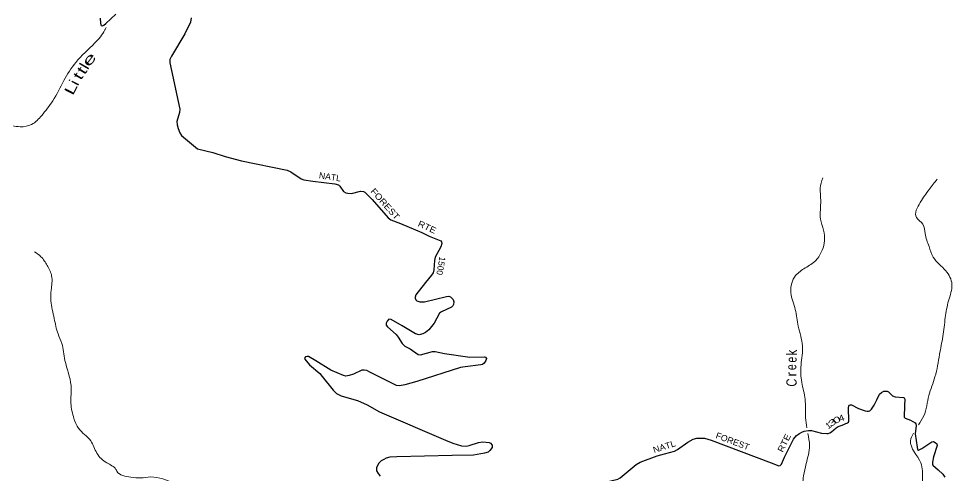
# Model space of a CAD drawing. Header units: feet. Extents: x -252658 to 9, y -366365 to -181930.
# Drawn here: x -34942 to -16832, y -294713 to -285860 of the extents above; entities that cross this region are included whole.
import ezdxf
from ezdxf.enums import TextEntityAlignment as Align

# ---------------------------------------------------------------- set-up
doc = ezdxf.new("R2010")
doc.units = ezdxf.units.FT
doc.header["$LTSCALE"] = 80
doc.layers.add('29', color=7, linetype='Continuous', lineweight=25)
doc.layers.add('39', color=7, linetype='Continuous', lineweight=13)
doc.layers.add('30', color=7, linetype='Continuous')
doc.layers.add('41', color=7, linetype='Continuous')

msp = doc.modelspace()

# ---------------------------------------------------------------- linework, layer by layer
at = {"layer": '29'}
for points in [[(-33358.73, -285851.09), (-33357.35, -285945.45), (-33345.93, -285979.74), (-33340.15, -285989.82), (-33315.47, -285998.78), (-33288.82, -285983.55), (-33253.88, -285951.28), (-33059.61, -285771.54)], [(-31594.79, -285846.41), (-31610.28, -285929.13), (-31722.02, -286150.81), (-31979.7, -286584.24), (-32009.73, -286652.09), (-32011.38, -286717.11), (-31976.71, -286861.81), (-31845.97, -287466.8), (-31815.58, -287613.97), (-31821.1, -287679.93), (-31872.73, -287855.12), (-31868.88, -287918.72), (-31850.14, -287991.82), (-31815.58, -288074.91), (-31781.35, -288124.33), (-31475.65, -288382.01)], [(-31475.65, -288382.01), (-31176.82, -288457.6), (-30933.36, -288532.26), (-30618.23, -288613.43), (-29731.76, -288797.5), (-29660.39, -288828.87), (-29463.38, -288961.84), (-29413.7, -288982.18), (-29233.87, -289009.15), (-28808.97, -289060.77), (-28738.77, -289084.02), (-28714.73, -289103.99), (-28641.62, -289210.4), (-28593, -289233.67), (-28557.66, -289245.45), (-28487.98, -289247.27), (-28310.27, -289206.16), (-28253.97, -289210.75), (-28227.81, -289225.81), (-28085.06, -289365.51), (-27776.23, -289722.88), (-27721.77, -289761.05), (-27538.34, -289828.05), (-27121.77, -290002.28), (-26982.36, -290079), (-26755.11, -290168.22), (-26739.56, -290186.55), (-26735.63, -290217.99), (-26753.79, -290282.04), (-26861.29, -290483.22), (-26879.29, -290548.84), (-26888.77, -290726.85), (-26904.73, -290790.28), (-26931.97, -290832.94), (-27051.73, -290977.08)], [(-27046.08, -290970.27), (-27051.73, -290977.08), (-27234.99, -291213.57), (-27253.96, -291261.25), (-27250.04, -291280.9), (-27238.26, -291308.4), (-27217.69, -291327.49), (-27159.72, -291351.63), (-27067.98, -291352.35), (-26641.7, -291243.11), (-26598.19, -291237.67), (-26562.85, -291253.39), (-26516.17, -291301.78), (-26503.95, -291351.63), (-26507.88, -291398.78), (-26519.66, -291426.29), (-26549.07, -291455.32), (-26743.48, -291540.24), (-26777.55, -291569.75), (-26884.64, -291764.77), (-26983.01, -291891.93), (-27049.77, -291946.94), (-27101.69, -291971.11), (-27171.5, -291986.23), (-27241.57, -291972.26), (-27504.39, -291816.93), (-27717.32, -291691.52), (-27761.38, -291687.59), (-27795.85, -291722.96), (-27811.56, -291766.18), (-27811.56, -291801.55), (-27788.22, -291831.19), (-27621.31, -291985.94), (-27583.81, -292037.31), (-27506.43, -292154.36), (-27454.23, -292206.28), (-27349.22, -292261.13), (-27195.06, -292367.39), (-27148.09, -292376.16), (-26912.33, -292312.37), (-26859.98, -292314), (-26684.37, -292353), (-26193.22, -292419.86), (-25907.08, -292418.47), (-25889.52, -292423.7), (-25867.81, -292449.9), (-25877.92, -292489.66), (-25914.93, -292540.28), (-25946.34, -292563.86), (-25974.33, -292570.94), (-26284.05, -292607.08), (-26372.29, -292624.44), (-27219.18, -292896.86), (-27450.3, -292960.73), (-27556.32, -292980.38), (-27611.28, -292972.36), (-28117.3, -292719.71), (-28188.54, -292679.78), (-28239.58, -292671.92), (-28282.89, -292676.78), (-28449.19, -292751.65), (-28530.16, -292778.01), (-28592.99, -292789.8), (-28643.19, -292780.43), (-28884.34, -292675.14), (-29176.28, -292496.09)], [(-29176.28, -292496.09), (-29318.34, -292408.96), (-29346.93, -292408.65), (-29378.35, -292416.51), (-29397.98, -292444.01), (-29392.59, -292462.42), (-29301.34, -292572.79), (-29098.53, -292739.74), (-29052.43, -292793.73), (-28840.73, -293064.76), (-28777.55, -293123.8), (-28683.53, -293173.53), (-28486.04, -293228.63), (-28369.17, -293265.26), (-28183.02, -293346.27), (-27946.04, -293479.48), (-26660.55, -294034.34), (-26523.58, -294088.48), (-26350.81, -294139.56), (-26263.58, -294144.56), (-26205.51, -294135.63), (-26021.37, -294074.14), (-25938.49, -294064.9), (-25816.76, -294076.69), (-25789.67, -294089.52), (-25757.86, -294127.77), (-25757.86, -294171), (-25800.52, -294231.22), (-25836.4, -294261.37), (-25903.15, -294284.95), (-26118.77, -294321.14), (-26532.45, -294328.62), (-27607.62, -294352.07), (-27744.81, -294363.54), (-27815.49, -294379.26), (-27857.71, -294404.47), (-27909.73, -294434.27), (-27952.93, -294477.49), (-28000.53, -294561.34), (-28000.05, -294626.81), (-27968.64, -294677.89), (-27929.37, -294728.97)], [(-18295.88, -293250.51), (-18242.74, -293140.81), (-18205.63, -293104.63), (-18163.53, -293083.57), (-18094.52, -293081.8), (-18067.31, -293092.6), (-17993.15, -293172.26), (-17941.01, -293191.9), (-17779.53, -293203.51), (-17766.6, -293212.96), (-17754.57, -293237.03), (-17758.48, -293357.38), (-17766.61, -293584.59), (-17747.98, -293603.03), (-17640.33, -293645.61), (-17552.73, -293698.05), (-17538.07, -293716.99), (-17532.06, -293747.08), (-17550, -293907.72), (-17517.02, -294165.35), (-17504.99, -294210.48), (-17489.96, -294225.53), (-17423.84, -294194.01), (-17227.23, -294063.41), (-17195.27, -294057.02), (-17162.19, -294075.07), (-17132.12, -294102.16), (-17125.73, -294131.91), (-17197.02, -294355.11), (-17219.32, -294458.74), (-17219.32, -294497.86), (-17208, -294518.77), (-17108.62, -294607.22), (-17017.85, -294690.44), (-16975.75, -294747.61)], [(-22417.48, -294297.08), (-22223.05, -294245.07), (-22159.68, -294211.3), (-21965, -294070.71), (-21859.2, -294010.36), (-21790.04, -293989.3), (-21714.74, -293990.36), (-21636.68, -293995.31), (-21509.18, -294031.54), (-20346.9, -294473.84), (-20195.38, -294530.66), (-20169.24, -294523.42), (-20145.18, -294494.82), (-20084.44, -294359.62), (-19910.48, -294009.26), (-19853.5, -293942.66), (-19799.37, -293903.54), (-19751.32, -293875.18), (-19706.15, -293855.4), (-19621.73, -293841.28), (-19561.81, -293843.36), (-19368.28, -293894.73), (-19264.12, -293903.54), (-19239.42, -293902.14), (-19208.41, -293891.7), (-19173.9, -293870.44), (-19085.92, -293792.61), (-19044.6, -293768.13), (-18969.69, -293737.41), (-18867.18, -293695.92), (-18846.14, -293680.87), (-18839.35, -293662.32), (-18847.73, -293394.72), (-18841.5, -293369.15), (-18825.08, -293354.39), (-18808.34, -293346.33), (-18787.49, -293347.16), (-18654.05, -293419.85), (-18521.37, -293465.73), (-18482.28, -293468.73), (-18456.53, -293468.96), (-18431.16, -293459.71), (-18401.09, -293429.62), (-18345.93, -293353.82), (-18295.88, -293250.51)], [(-24625.32, -296404.48), (-24474.03, -296269.85), (-24430.22, -296206.99), (-24326.66, -296021.15), (-24216.72, -295737.57), (-24186.84, -295698.54), (-24015.24, -295554.01), (-23979.9, -295512.1), (-23955.1, -295469.76), (-23910.71, -295304.87), (-23853.16, -295039.66), (-23819.79, -294983.79), (-23771.68, -294935.65), (-23696.5, -294884.49), (-23590.25, -294849.57), (-23320.62, -294785.19), (-23272.01, -294763.64), (-22964.72, -294503.93), (-22884.6, -294460.21), (-22558.06, -294334.68), (-22417.48, -294297.08)]]:
    msp.add_lwpolyline(points, dxfattribs=at)
at = {"layer": '39'}
for points in [[(-33243.57, -286030.99), (-33267.8, -286078.78), (-33463.83, -286330.95), (-33836.24, -286708.47), (-34064.07, -287059.32), (-34279.7, -287452.36), (-34495.7, -287736.78), (-34690, -287910.48), (-34912.88, -287955.56), (-35222.45, -287922.5), (-35373.06, -287949.21), (-35475.27, -288024.01), (-35575.36, -288133)], [(-19346, -288947.05), (-19393, -289148.05), (-19384, -289384.05), (-19388, -289746.05), (-19332, -289959.05), (-19311, -290166.05), (-19356, -290349.05), (-19476, -290543.05), (-19685, -290693.05), (-19871, -290841.05), (-19947, -290985.05), (-19964, -291174.05), (-19878, -291498.05), (-19822, -291823.05), (-19737, -292203.05), (-19767, -292571.05), (-19752, -292912.05), (-19688, -293239.05), (-19677, -293595.05), (-19656.47, -293788.95)], [(-17128, -288969.05), (-17280, -289170.05), (-17455, -289423.05), (-17530, -289712.05), (-17403, -289845.05), (-17361, -290027.05), (-17284, -290276.05), (-17205, -290482.05), (-16959, -290748.05), (-16840, -291011.05), (-16905, -291329.05), (-16968, -291654.05), (-17017, -292024.05), (-17079, -292368.05), (-17168, -292803.05), (-17286, -293164.05), (-17386, -293562.05), (-17488.81, -293734.92)], [(-34636, -290379.05), (-34510, -290474.05), (-34390, -290643.05), (-34302, -290846.05), (-34311, -291122.05), (-34318, -291331.05), (-34253, -291671.05), (-34179, -291971.05), (-34106, -292154.05), (-34044, -292485.05), (-33926, -292974.05), (-33929, -293318.05), (-33869, -293611.05), (-33782, -293801.05), (-33545, -294043.05), (-33426, -294283.05), (-33233, -294472.05), (-33057, -294597.05), (-33037, -294634.05), (-32768, -294749.05), (-32579, -294764.05), (-32376, -294744.05), (-32145, -294783.05), (-31937, -294858.05), (-31756, -294891.05), (-31567, -294930.05), (-31485.58, -294961.42)], [(-19637.77, -293903.79), (-19602, -294138.05), (-19668, -294486.05), (-19717, -294723.05), (-19746, -295021.05), (-19754, -295309.05), (-19754.27, -295576.64), (-19678, -295793.05), (-19625, -296106.05), (-19547, -296486.05), (-19475, -296795.05), (-19490, -297085.05), (-19404, -297541.05), (-19382, -297872.05), (-19400, -298156.05), (-19494, -298473.05), (-19587, -298806.05), (-19676, -299084.05), (-19812, -299203.05), (-20062, -299208.05), (-20220, -299381.05), (-20336, -299748.05), (-20292, -299914.05), (-20166, -300252.05), (-20031, -300395.05), (-19872, -300550.05), (-19780, -300739.05), (-19719, -300961.05), (-19813, -301189.05), (-19890, -301339.05), (-19959, -301542.05), (-19892, -301774.05), (-19857, -301880.05), (-19820, -301977.05), (-19819.7, -301977.51)], [(-17587.2, -293898.29), (-17641.13, -294043.19), (-17444, -294473.05), (-17412, -294782.05), (-17554, -295413.05), (-17754, -295732.05), (-17852, -296101.05), (-17849, -296436.05), (-17842, -296955.05), (-17964, -297608.05), (-18132, -298061.05), (-18276, -298430.05), (-18575, -298893.05), (-18900, -299464.05), (-19029, -299783.05), (-19026, -300151.05), (-19043, -300459.05), (-19151, -300854.05), (-19133, -301135.05), (-19036, -301497.05), (-18826, -301735.05), (-18795.71, -301751.94)]]:
    msp.add_spline(points, degree=3, dxfattribs=at)

# ---------------------------------------------------------------- texts
at = {"layer": '30'}
for s, rotation, width, p in [('NATL', 351.471, 1.05, (-29124.72, -288953.3)), ('FOREST', 311.619, 1.15, (-28126.25, -289212.62)), ('RTE', 334.935, 1.15, (-27211.14, -289876.5)), ('FOREST', 339.166, 1.05, (-21433.95, -293986.56)), ('RTE', 63.595, 1.15, (-20122.02, -294277.9)), ('NATL', 17.974, 1.1, (-22615.49, -294282.79))]:
    msp.add_text(s, height=120, rotation=rotation, dxfattribs=dict(at, width=width)).set_placement(p)
msp.add_text('1500', height=120, rotation=259.952, dxfattribs=at).set_placement((-26778.27, -290466.15))
for s, rotation, width, p in [('4', 22.035, 1.3, (-18962.04, -293658.8)), ('3', 38.497, 1.8, (-19125.62, -293736.92)), ('0', 30.645, 1.65, (-19043.85, -293689.47))]:
    msp.add_text(s, height=120, rotation=rotation, dxfattribs=dict(at, width=width)).set_placement(p, align=Align.CENTER)
msp.add_text('1', height=120, rotation=35.998, dxfattribs=at).set_placement((-19202.43, -293796.98), align=Align.CENTER)
at = {"layer": '41'}
for s, rotation, width, p in [('e', 52.699, 1.75, (-33497.28, -286708.9)), ('t', 58.001, 1.45, (-33632.87, -286915.15)), ('l', 59.982, 1.25, (-33581.46, -286830.96)), ('i', 63.094, 1.2, (-33776.98, -287142.65)), ('t', 59.406, 1.4, (-33705.65, -287021.73)), ('L', 62.7, 1.45, (-33842.53, -287265.53)), ('k', 89.78, 0.85, (-19846.28, -292334.8)), ('e', 88.289, 0.75, (-19851.73, -292472.66)), ('e', 90.589, 0.75, (-19859.55, -292615.49)), ('C', 86.498, 0.8, (-19851.57, -292921.2))]:
    msp.add_text(s, height=200, rotation=rotation, dxfattribs=dict(at, width=width)).set_placement(p, align=Align.CENTER)
msp.add_text('r', height=200, rotation=90.267, dxfattribs=at).set_placement((-19855.84, -292753.8), align=Align.CENTER)

doc.saveas('drawing.dxf')
